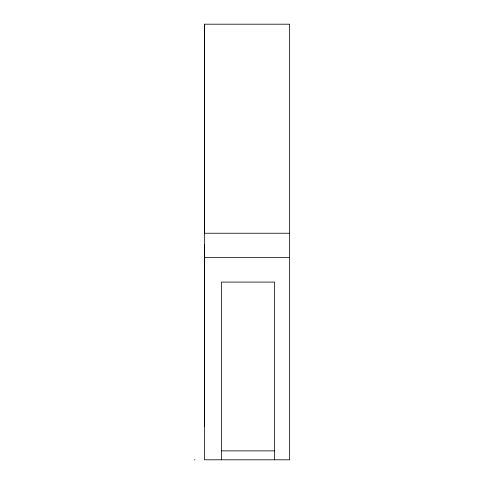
<?xml version="1.0" encoding="UTF-8"?>
<svg xmlns="http://www.w3.org/2000/svg" width="484" height="484" viewBox="0 0 484 484"><rect width="100%" height="100%" fill="white"/><g stroke="black" fill="none" stroke-linecap="round" stroke-linejoin="round"><path stroke-width="0.73" d="M204.442 426.477L204.442 24.2L289.626 24.2L289.626 459.8L204.442 459.8L204.442 244.281M289.626 233.24L204.442 233.24L204.442 24.2M204.442 257.645L289.626 257.645M221.781 450.882L274.549 450.882M194.374 459.8L194.864 459.8M274.561 459.8L274.561 282.081L221.454 282.081L221.454 459.8"/></g></svg>
